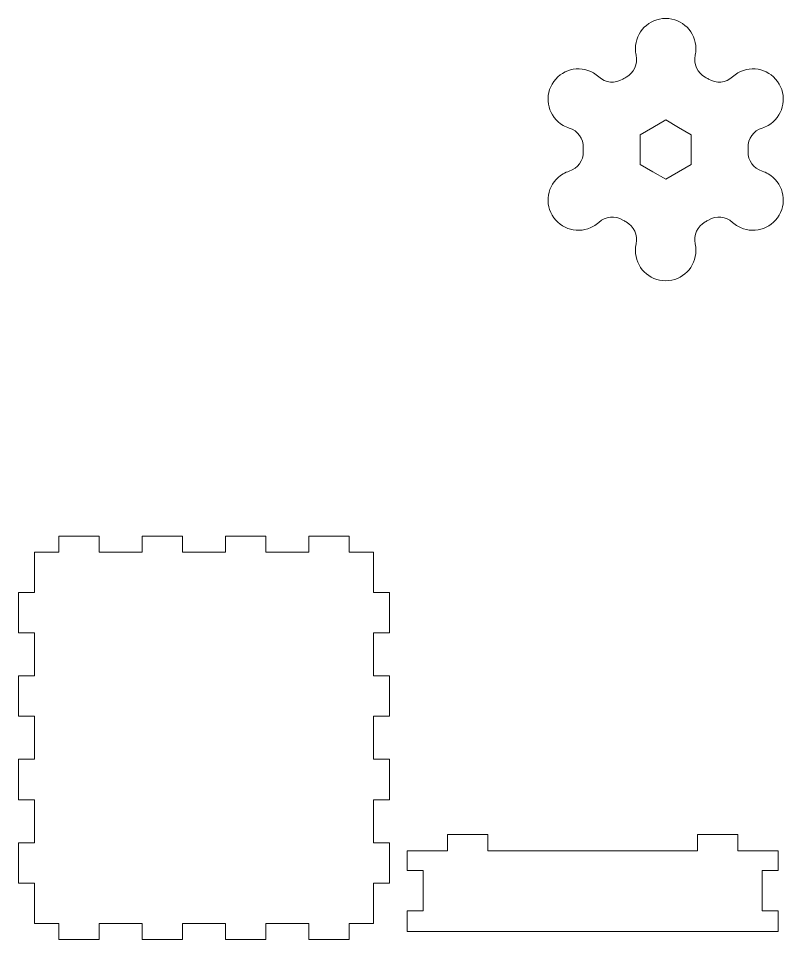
# Model space of a CAD drawing. Header units: millimetres. Extents: x -184 to 140, y -164 to 195.
# Drawn here: x -10 to 133, y 23.8 to 195 of the extents above; entities that cross this region are included whole.
import ezdxf

# ---------------------------------------------------------------- set-up
doc = ezdxf.new("R2010")
doc.units = ezdxf.units.MM
doc.header["$MEASUREMENT"] = 0
doc.layers.add('Layer 1', color=7, linetype='Continuous')

msp = doc.modelspace()

# ---------------------------------------------------------------- linework, layer by layer
at = {"layer": 'Layer 1', "color": 250, "lineweight": 15}
for points, knots in [([(117.7154, 184.081), (117.921, 183.9695), (118.1221, 183.8524), (118.3218, 183.731), (118.3218, 183.731), (119.7675, 182.8505), (121.5518, 183.0226), (122.8017, 184.1649), (122.8017, 184.1649), (123.098, 184.4351), (123.4275, 184.6775), (123.7884, 184.8871), (123.7884, 184.8871), (126.4784, 186.44), (129.9194, 185.5182), (131.4726, 182.8268), (131.4726, 182.8268), (133.0256, 180.1369), (132.1038, 176.6973), (129.4138, 175.1444), (129.4138, 175.1444), (129.0526, 174.9348), (128.6765, 174.7708), (128.2948, 174.6498), (128.2948, 174.6498), (126.6823, 174.1397), (125.6405, 172.6816), (125.6779, 170.9911), (125.6779, 170.9911), (125.6807, 170.8737), (125.6821, 170.7565), (125.6821, 170.6394), (125.6821, 170.6394), (125.6821, 170.5223), (125.6807, 170.4066), (125.6779, 170.2895), (125.6779, 170.2895), (125.6405, 168.5986), (126.6823, 167.1406), (128.2948, 166.6294), (128.2948, 166.6294), (128.6765, 166.5094), (129.0526, 166.3458), (129.4138, 166.1362), (129.4138, 166.1362), (132.1038, 164.5829), (133.0256, 161.1433), (131.4726, 158.4524), (131.4726, 158.4524), (129.9194, 155.7624), (126.4784, 154.8403), (123.7884, 156.3935), (123.7884, 156.3935), (123.4275, 156.6027), (123.098, 156.8455), (122.8017, 157.1153), (122.8017, 157.1153), (121.5518, 158.2566), (119.7675, 158.4301), (118.3218, 157.5496), (118.3218, 157.5496), (118.1221, 157.4282), (117.921, 157.3111), (117.7154, 157.1996), (117.7154, 157.1996), (116.2326, 156.3865), (115.4929, 154.7563), (115.8566, 153.1039), (115.8566, 153.1039), (115.9419, 152.7141), (115.9875, 152.3077), (115.9875, 151.89), (115.9875, 151.89), (115.9875, 148.7838), (113.4697, 146.2649), (110.3624, 146.2649), (110.3624, 146.2649), (107.2562, 146.2649), (104.7384, 148.7838), (104.7384, 151.89), (104.7384, 151.89), (104.7384, 152.3063), (104.7825, 152.7127), (104.8693, 153.1039), (104.8693, 153.1039), (105.232, 154.7549), (104.4918, 156.3851), (103.0091, 157.1982), (103.0091, 157.1982), (102.8052, 157.3097), (102.6027, 157.4268), (102.4041, 157.5482), (102.4041, 157.5482), (100.9584, 158.4287), (99.1727, 158.2566), (97.9228, 157.1143), (97.9228, 157.1143), (97.6278, 156.844), (97.2983, 156.6013), (96.9375, 156.3935), (96.9375, 156.3935), (94.2475, 154.8403), (90.8065, 155.7624), (89.2536, 158.4524), (89.2536, 158.4524), (87.7003, 161.1433), (88.6225, 164.5829), (91.3124, 166.1362), (91.3124, 166.1362), (91.6733, 166.3458), (92.0483, 166.5094), (92.4314, 166.6294), (92.4314, 166.6294), (94.0436, 167.1406), (95.0854, 168.5986), (95.0469, 170.2895), (95.0469, 170.2895), (95.0455, 170.4066), (95.0441, 170.5223), (95.0441, 170.6394), (95.0441, 170.6394), (95.0441, 170.7565), (95.0455, 170.8737), (95.0469, 170.9911), (95.0469, 170.9911), (95.0854, 172.6816), (94.0436, 174.1397), (92.4314, 174.6498), (92.4314, 174.6498), (92.0483, 174.7708), (91.6733, 174.9348), (91.3124, 175.1444), (91.3124, 175.1444), (88.6225, 176.6973), (87.7003, 180.1369), (89.2536, 182.8268), (89.2536, 182.8268), (90.8065, 185.5182), (94.2475, 186.44), (96.9375, 184.8871), (96.9375, 184.8871), (97.2983, 184.6775), (97.6278, 184.4351), (97.9242, 184.1649), (97.9242, 184.1649), (99.1741, 183.0226), (100.9584, 182.8505), (102.4041, 183.731), (102.4041, 183.731), (102.6041, 183.8524), (102.8052, 183.9695), (103.0105, 184.081), (103.0105, 184.081), (104.4918, 184.8941), (105.2334, 186.5243), (104.8693, 188.1749), (104.8693, 188.1749), (104.7825, 188.5665), (104.7384, 188.9729), (104.7384, 189.3906), (104.7384, 189.3906), (104.7384, 192.4965), (107.2562, 195.0157), (110.3624, 195.0157), (110.3624, 195.0157), (113.4697, 195.0157), (115.9875, 192.4965), (115.9875, 189.3906), (115.9875, 189.3906), (115.9875, 188.9729), (115.9419, 188.5665), (115.8566, 188.1749), (115.8566, 188.1749), (115.4929, 186.5243), (116.2326, 184.8941), (117.7154, 184.081)], [0, 0, 0, 0, 0.02222222, 0.02222222, 0.02222222, 0.02222222, 0.04444444, 0.04444444, 0.04444444, 0.04444444, 0.06666667, 0.06666667, 0.06666667, 0.06666667, 0.08888889, 0.08888889, 0.08888889, 0.08888889, 0.11111111, 0.11111111, 0.11111111, 0.11111111, 0.13333333, 0.13333333, 0.13333333, 0.13333333, 0.15555556, 0.15555556, 0.15555556, 0.15555556, 0.17777778, 0.17777778, 0.17777778, 0.17777778, 0.2, 0.2, 0.2, 0.2, 0.22222222, 0.22222222, 0.22222222, 0.22222222, 0.24444444, 0.24444444, 0.24444444, 0.24444444, 0.26666667, 0.26666667, 0.26666667, 0.26666667, 0.28888889, 0.28888889, 0.28888889, 0.28888889, 0.31111111, 0.31111111, 0.31111111, 0.31111111, 0.33333333, 0.33333333, 0.33333333, 0.33333333, 0.35555556, 0.35555556, 0.35555556, 0.35555556, 0.37777778, 0.37777778, 0.37777778, 0.37777778, 0.4, 0.4, 0.4, 0.4, 0.42222222, 0.42222222, 0.42222222, 0.42222222, 0.44444444, 0.44444444, 0.44444444, 0.44444444, 0.46666667, 0.46666667, 0.46666667, 0.46666667, 0.48888889, 0.48888889, 0.48888889, 0.48888889, 0.51111111, 0.51111111, 0.51111111, 0.51111111, 0.53333333, 0.53333333, 0.53333333, 0.53333333, 0.55555556, 0.55555556, 0.55555556, 0.55555556, 0.57777778, 0.57777778, 0.57777778, 0.57777778, 0.6, 0.6, 0.6, 0.6, 0.62222222, 0.62222222, 0.62222222, 0.62222222, 0.64444444, 0.64444444, 0.64444444, 0.64444444, 0.66666667, 0.66666667, 0.66666667, 0.66666667, 0.68888889, 0.68888889, 0.68888889, 0.68888889, 0.71111111, 0.71111111, 0.71111111, 0.71111111, 0.73333333, 0.73333333, 0.73333333, 0.73333333, 0.75555556, 0.75555556, 0.75555556, 0.75555556, 0.77777778, 0.77777778, 0.77777778, 0.77777778, 0.8, 0.8, 0.8, 0.8, 0.82222222, 0.82222222, 0.82222222, 0.82222222, 0.84444444, 0.84444444, 0.84444444, 0.84444444, 0.86666667, 0.86666667, 0.86666667, 0.86666667, 0.88888889, 0.88888889, 0.88888889, 0.88888889, 0.91111111, 0.91111111, 0.91111111, 0.91111111, 0.93333333, 0.93333333, 0.93333333, 0.93333333, 0.95555556, 0.95555556, 0.95555556, 0.95555556, 1, 1, 1, 1]), ([(110.3624, 176.1392), (110.3624, 176.1392), (112.7437, 174.7641), (112.7437, 174.7641), (112.7437, 174.7641), (112.7437, 174.7641), (115.1249, 173.39), (115.1249, 173.39), (115.1249, 173.39), (115.1249, 173.39), (115.1249, 170.6394), (115.1249, 170.6394), (115.1249, 170.6394), (115.1249, 170.6394), (115.1249, 167.8902), (115.1249, 167.8902), (115.1249, 167.8902), (115.1249, 167.8902), (112.7437, 166.5151), (112.7437, 166.5151), (112.7437, 166.5151), (112.7437, 166.5151), (110.3624, 165.141), (110.3624, 165.141), (110.3624, 165.141), (110.3624, 165.141), (107.9812, 166.5151), (107.9812, 166.5151), (107.9812, 166.5151), (107.9812, 166.5151), (105.5999, 167.8902), (105.5999, 167.8902), (105.5999, 167.8902), (105.5999, 167.8902), (105.5999, 170.6394), (105.5999, 170.6394), (105.5999, 170.6394), (105.5999, 170.6394), (105.5999, 173.39), (105.5999, 173.39), (105.5999, 173.39), (105.5999, 173.39), (107.9812, 174.7641), (107.9812, 174.7641), (107.9812, 174.7641), (107.9812, 174.7641), (110.3624, 176.1392), (110.3624, 176.1392)], [0, 0, 0, 0, 0.07692308, 0.07692308, 0.07692308, 0.07692308, 0.15384615, 0.15384615, 0.15384615, 0.15384615, 0.23076923, 0.23076923, 0.23076923, 0.23076923, 0.30769231, 0.30769231, 0.30769231, 0.30769231, 0.38461538, 0.38461538, 0.38461538, 0.38461538, 0.46153846, 0.46153846, 0.46153846, 0.46153846, 0.53846154, 0.53846154, 0.53846154, 0.53846154, 0.61538462, 0.61538462, 0.61538462, 0.61538462, 0.69230769, 0.69230769, 0.69230769, 0.69230769, 0.76923077, 0.76923077, 0.76923077, 0.76923077, 0.84615385, 0.84615385, 0.84615385, 0.84615385, 1, 1, 1, 1]), ([(56.0399, 95.8287), (56.0399, 95.8287), (51.5395, 95.8287), (51.5395, 95.8287), (51.5395, 95.8287), (51.5395, 95.8287), (51.5395, 98.8287), (51.5395, 98.8287), (51.5395, 98.8287), (51.5395, 98.8287), (44.0402, 98.8287), (44.0402, 98.8287), (44.0402, 98.8287), (44.0402, 98.8287), (44.0402, 95.8287), (44.0402, 95.8287), (44.0402, 95.8287), (44.0402, 95.8287), (36.0392, 95.8287), (36.0392, 95.8287), (36.0392, 95.8287), (36.0392, 95.8287), (36.0392, 98.8287), (36.0392, 98.8287), (36.0392, 98.8287), (36.0392, 98.8287), (28.5398, 98.8287), (28.5398, 98.8287), (28.5398, 98.8287), (28.5398, 98.8287), (28.5398, 95.8287), (28.5398, 95.8287), (28.5398, 95.8287), (28.5398, 95.8287), (20.5403, 95.8287), (20.5403, 95.8287), (20.5403, 95.8287), (20.5403, 95.8287), (20.5403, 98.8287), (20.5403, 98.8287), (20.5403, 98.8287), (20.5403, 98.8287), (13.0398, 98.8287), (13.0398, 98.8287), (13.0398, 98.8287), (13.0398, 98.8287), (13.0398, 95.8287), (13.0398, 95.8287), (13.0398, 95.8287), (13.0398, 95.8287), (5.0403, 95.8287), (5.0403, 95.8287), (5.0403, 95.8287), (5.0403, 95.8287), (5.0403, 98.8287), (5.0403, 98.8287), (5.0403, 98.8287), (5.0403, 98.8287), (-2.4605, 98.8287), (-2.4605, 98.8287), (-2.4605, 98.8287), (-2.4605, 98.8287), (-2.4605, 95.8287), (-2.4605, 95.8287), (-2.4605, 95.8287), (-2.4605, 95.8287), (-6.9598, 95.8287), (-6.9598, 95.8287), (-6.9598, 95.8287), (-6.9598, 95.8287), (-6.9598, 88.3279), (-6.9598, 88.3279), (-6.9598, 88.3279), (-6.9598, 88.3279), (-9.9599, 88.3279), (-9.9599, 88.3279), (-9.9599, 88.3279), (-9.9599, 88.3279), (-9.9599, 80.8285), (-9.9599, 80.8285), (-9.9599, 80.8285), (-9.9599, 80.8285), (-6.9598, 80.8285), (-6.9598, 80.8285), (-6.9598, 80.8285), (-6.9598, 80.8285), (-6.9598, 72.8279), (-6.9598, 72.8279), (-6.9598, 72.8279), (-6.9598, 72.8279), (-9.9599, 72.8279), (-9.9599, 72.8279), (-9.9599, 72.8279), (-9.9599, 72.8279), (-9.9599, 65.3285), (-9.9599, 65.3285), (-9.9599, 65.3285), (-9.9599, 65.3285), (-6.9598, 65.3285), (-6.9598, 65.3285), (-6.9598, 65.3285), (-6.9598, 65.3285), (-6.9598, 57.3275), (-6.9598, 57.3275), (-6.9598, 57.3275), (-6.9598, 57.3275), (-9.9599, 57.3275), (-9.9599, 57.3275), (-9.9599, 57.3275), (-9.9599, 57.3275), (-9.9599, 49.8282), (-9.9599, 49.8282), (-9.9599, 49.8282), (-9.9599, 49.8282), (-6.9598, 49.8282), (-6.9598, 49.8282), (-6.9598, 49.8282), (-6.9598, 49.8282), (-6.9598, 41.829), (-6.9598, 41.829), (-6.9598, 41.829), (-6.9598, 41.829), (-9.9599, 41.829), (-9.9599, 41.829), (-9.9599, 41.829), (-9.9599, 41.829), (-9.9599, 34.3282), (-9.9599, 34.3282), (-9.9599, 34.3282), (-9.9599, 34.3282), (-6.9598, 34.3282), (-6.9598, 34.3282), (-6.9598, 34.3282), (-6.9598, 34.3282), (-6.9598, 26.8275), (-6.9598, 26.8275), (-6.9598, 26.8275), (-6.9598, 26.8275), (-2.4605, 26.8275), (-2.4605, 26.8275), (-2.4605, 26.8275), (-2.4605, 26.8275), (-2.4605, 23.8289), (-2.4605, 23.8289), (-2.4605, 23.8289), (-2.4605, 23.8289), (5.0403, 23.8289), (5.0403, 23.8289), (5.0403, 23.8289), (5.0403, 23.8289), (5.0403, 26.8275), (5.0403, 26.8275), (5.0403, 26.8275), (5.0403, 26.8275), (13.0398, 26.8275), (13.0398, 26.8275), (13.0398, 26.8275), (13.0398, 26.8275), (13.0398, 23.8289), (13.0398, 23.8289), (13.0398, 23.8289), (13.0398, 23.8289), (20.5403, 23.8289), (20.5403, 23.8289), (20.5403, 23.8289), (20.5403, 23.8289), (20.5403, 26.8275), (20.5403, 26.8275), (20.5403, 26.8275), (20.5403, 26.8275), (28.5398, 26.8275), (28.5398, 26.8275), (28.5398, 26.8275), (28.5398, 26.8275), (28.5398, 23.8289), (28.5398, 23.8289), (28.5398, 23.8289), (28.5398, 23.8289), (36.0392, 23.8289), (36.0392, 23.8289), (36.0392, 23.8289), (36.0392, 23.8289), (36.0392, 26.8275), (36.0392, 26.8275), (36.0392, 26.8275), (36.0392, 26.8275), (44.0402, 26.8275), (44.0402, 26.8275), (44.0402, 26.8275), (44.0402, 26.8275), (44.0402, 23.8289), (44.0402, 23.8289), (44.0402, 23.8289), (44.0402, 23.8289), (51.5395, 23.8289), (51.5395, 23.8289), (51.5395, 23.8289), (51.5395, 23.8289), (51.5395, 26.8275), (51.5395, 26.8275), (51.5395, 26.8275), (51.5395, 26.8275), (56.0399, 26.8275), (56.0399, 26.8275), (56.0399, 26.8275), (56.0399, 26.8275), (56.0399, 34.3282), (56.0399, 34.3282), (56.0399, 34.3282), (56.0399, 34.3282), (59.0399, 34.3282), (59.0399, 34.3282), (59.0399, 34.3282), (59.0399, 34.3282), (59.0399, 41.829), (59.0399, 41.829), (59.0399, 41.829), (59.0399, 41.829), (56.0399, 41.829), (56.0399, 41.829), (56.0399, 41.829), (56.0399, 41.829), (56.0399, 49.8282), (56.0399, 49.8282), (56.0399, 49.8282), (56.0399, 49.8282), (59.0399, 49.8282), (59.0399, 49.8282), (59.0399, 49.8282), (59.0399, 49.8282), (59.0399, 57.3275), (59.0399, 57.3275), (59.0399, 57.3275), (59.0399, 57.3275), (56.0399, 57.3275), (56.0399, 57.3275), (56.0399, 57.3275), (56.0399, 57.3275), (56.0399, 65.3285), (56.0399, 65.3285), (56.0399, 65.3285), (56.0399, 65.3285), (59.0399, 65.3285), (59.0399, 65.3285), (59.0399, 65.3285), (59.0399, 65.3285), (59.0399, 72.8279), (59.0399, 72.8279), (59.0399, 72.8279), (59.0399, 72.8279), (56.0399, 72.8279), (56.0399, 72.8279), (56.0399, 72.8279), (56.0399, 72.8279), (56.0399, 80.8285), (56.0399, 80.8285), (56.0399, 80.8285), (56.0399, 80.8285), (59.0399, 80.8285), (59.0399, 80.8285), (59.0399, 80.8285), (59.0399, 80.8285), (59.0399, 88.3279), (59.0399, 88.3279), (59.0399, 88.3279), (59.0399, 88.3279), (56.0399, 88.3279), (56.0399, 88.3279), (56.0399, 88.3279), (56.0399, 88.3279), (56.0399, 95.8287), (56.0399, 95.8287)], [0, 0, 0, 0, 0.01449275, 0.01449275, 0.01449275, 0.01449275, 0.02898551, 0.02898551, 0.02898551, 0.02898551, 0.04347826, 0.04347826, 0.04347826, 0.04347826, 0.05797101, 0.05797101, 0.05797101, 0.05797101, 0.07246377, 0.07246377, 0.07246377, 0.07246377, 0.08695652, 0.08695652, 0.08695652, 0.08695652, 0.10144928, 0.10144928, 0.10144928, 0.10144928, 0.11594203, 0.11594203, 0.11594203, 0.11594203, 0.13043478, 0.13043478, 0.13043478, 0.13043478, 0.14492754, 0.14492754, 0.14492754, 0.14492754, 0.15942029, 0.15942029, 0.15942029, 0.15942029, 0.17391304, 0.17391304, 0.17391304, 0.17391304, 0.1884058, 0.1884058, 0.1884058, 0.1884058, 0.20289855, 0.20289855, 0.20289855, 0.20289855, 0.2173913, 0.2173913, 0.2173913, 0.2173913, 0.23188406, 0.23188406, 0.23188406, 0.23188406, 0.24637681, 0.24637681, 0.24637681, 0.24637681, 0.26086957, 0.26086957, 0.26086957, 0.26086957, 0.27536232, 0.27536232, 0.27536232, 0.27536232, 0.28985507, 0.28985507, 0.28985507, 0.28985507, 0.30434783, 0.30434783, 0.30434783, 0.30434783, 0.31884058, 0.31884058, 0.31884058, 0.31884058, 0.33333333, 0.33333333, 0.33333333, 0.33333333, 0.34782609, 0.34782609, 0.34782609, 0.34782609, 0.36231884, 0.36231884, 0.36231884, 0.36231884, 0.37681159, 0.37681159, 0.37681159, 0.37681159, 0.39130435, 0.39130435, 0.39130435, 0.39130435, 0.4057971, 0.4057971, 0.4057971, 0.4057971, 0.42028986, 0.42028986, 0.42028986, 0.42028986, 0.43478261, 0.43478261, 0.43478261, 0.43478261, 0.44927536, 0.44927536, 0.44927536, 0.44927536, 0.46376812, 0.46376812, 0.46376812, 0.46376812, 0.47826087, 0.47826087, 0.47826087, 0.47826087, 0.49275362, 0.49275362, 0.49275362, 0.49275362, 0.50724638, 0.50724638, 0.50724638, 0.50724638, 0.52173913, 0.52173913, 0.52173913, 0.52173913, 0.53623188, 0.53623188, 0.53623188, 0.53623188, 0.55072464, 0.55072464, 0.55072464, 0.55072464, 0.56521739, 0.56521739, 0.56521739, 0.56521739, 0.57971014, 0.57971014, 0.57971014, 0.57971014, 0.5942029, 0.5942029, 0.5942029, 0.5942029, 0.60869565, 0.60869565, 0.60869565, 0.60869565, 0.62318841, 0.62318841, 0.62318841, 0.62318841, 0.63768116, 0.63768116, 0.63768116, 0.63768116, 0.65217391, 0.65217391, 0.65217391, 0.65217391, 0.66666667, 0.66666667, 0.66666667, 0.66666667, 0.68115942, 0.68115942, 0.68115942, 0.68115942, 0.69565217, 0.69565217, 0.69565217, 0.69565217, 0.71014493, 0.71014493, 0.71014493, 0.71014493, 0.72463768, 0.72463768, 0.72463768, 0.72463768, 0.73913043, 0.73913043, 0.73913043, 0.73913043, 0.75362319, 0.75362319, 0.75362319, 0.75362319, 0.76811594, 0.76811594, 0.76811594, 0.76811594, 0.7826087, 0.7826087, 0.7826087, 0.7826087, 0.79710145, 0.79710145, 0.79710145, 0.79710145, 0.8115942, 0.8115942, 0.8115942, 0.8115942, 0.82608696, 0.82608696, 0.82608696, 0.82608696, 0.84057971, 0.84057971, 0.84057971, 0.84057971, 0.85507246, 0.85507246, 0.85507246, 0.85507246, 0.86956522, 0.86956522, 0.86956522, 0.86956522, 0.88405797, 0.88405797, 0.88405797, 0.88405797, 0.89855072, 0.89855072, 0.89855072, 0.89855072, 0.91304348, 0.91304348, 0.91304348, 0.91304348, 0.92753623, 0.92753623, 0.92753623, 0.92753623, 0.94202899, 0.94202899, 0.94202899, 0.94202899, 0.95652174, 0.95652174, 0.95652174, 0.95652174, 0.97101449, 0.97101449, 0.97101449, 0.97101449, 1, 1, 1, 1]), ([(131.2811, 40.3282), (131.2811, 40.3282), (123.7803, 40.3282), (123.7803, 40.3282), (123.7803, 40.3282), (123.7803, 40.3282), (123.7803, 43.3283), (123.7803, 43.3283), (123.7803, 43.3283), (123.7803, 43.3283), (116.281, 43.3283), (116.281, 43.3283), (116.281, 43.3283), (116.281, 43.3283), (116.281, 40.3282), (116.281, 40.3282), (116.281, 40.3282), (101, 40.3282), (92.5623, 40.3282), (77.281, 40.3282), (77.281, 40.3282), (77.281, 40.3282), (77.281, 43.3283), (77.281, 43.3283), (77.281, 43.3283), (77.281, 43.3283), (69.7806, 43.3283), (69.7806, 43.3283), (69.7806, 43.3283), (69.7806, 43.3283), (69.7806, 40.3282), (69.7806, 40.3282), (69.7806, 40.3282), (69.7806, 40.3282), (62.2813, 40.3282), (62.2813, 40.3282), (62.2813, 40.3282), (62.2813, 40.3282), (62.2813, 36.6417), (62.2813, 36.6417), (62.2813, 36.6417), (62.2813, 36.6417), (65.2813, 36.6417), (65.2813, 36.6417), (65.2813, 36.6417), (65.2813, 36.6417), (65.2813, 29.1427), (65.2813, 29.1427), (65.2813, 29.1427), (65.2813, 29.1427), (62.2813, 29.1427), (62.2813, 29.1427), (62.2813, 29.1427), (62.2813, 29.1427), (62.2813, 25.3282), (62.2813, 25.3282), (62.2813, 25.3282), (62.2813, 25.3282), (131.2811, 25.3282), (131.2811, 25.3282), (131.2811, 25.3282), (131.2811, 25.3282), (131.2811, 29.1427), (131.2811, 29.1427), (131.2811, 29.1427), (131.2811, 29.1427), (128.2811, 29.1427), (128.2811, 29.1427), (128.2811, 29.1427), (128.2811, 29.1427), (128.2811, 36.6417), (128.2811, 36.6417), (128.2811, 36.6417), (128.2811, 36.6417), (131.2811, 36.6417), (131.2811, 36.6417), (131.2811, 36.6417), (131.2811, 36.6417), (131.2811, 40.3282), (131.2811, 40.3282)], [0, 0, 0, 0, 0.04761905, 0.04761905, 0.04761905, 0.04761905, 0.0952381, 0.0952381, 0.0952381, 0.0952381, 0.14285714, 0.14285714, 0.14285714, 0.14285714, 0.19047619, 0.19047619, 0.19047619, 0.19047619, 0.23809524, 0.23809524, 0.23809524, 0.23809524, 0.28571429, 0.28571429, 0.28571429, 0.28571429, 0.33333333, 0.33333333, 0.33333333, 0.33333333, 0.38095238, 0.38095238, 0.38095238, 0.38095238, 0.42857143, 0.42857143, 0.42857143, 0.42857143, 0.47619048, 0.47619048, 0.47619048, 0.47619048, 0.52380952, 0.52380952, 0.52380952, 0.52380952, 0.57142857, 0.57142857, 0.57142857, 0.57142857, 0.61904762, 0.61904762, 0.61904762, 0.61904762, 0.66666667, 0.66666667, 0.66666667, 0.66666667, 0.71428571, 0.71428571, 0.71428571, 0.71428571, 0.76190476, 0.76190476, 0.76190476, 0.76190476, 0.80952381, 0.80952381, 0.80952381, 0.80952381, 0.85714286, 0.85714286, 0.85714286, 0.85714286, 0.9047619, 0.9047619, 0.9047619, 0.9047619, 1, 1, 1, 1])]:
    msp.add_open_spline(points, degree=3, knots=knots, dxfattribs=at)

doc.saveas('drawing.dxf')
